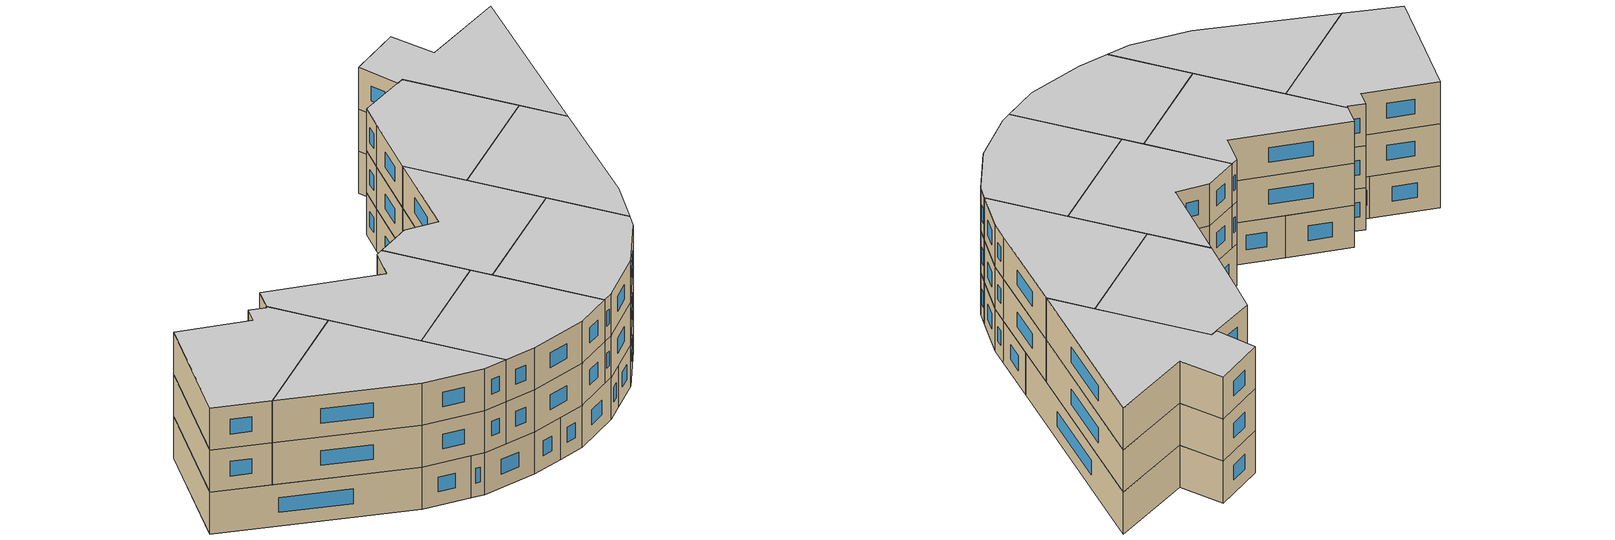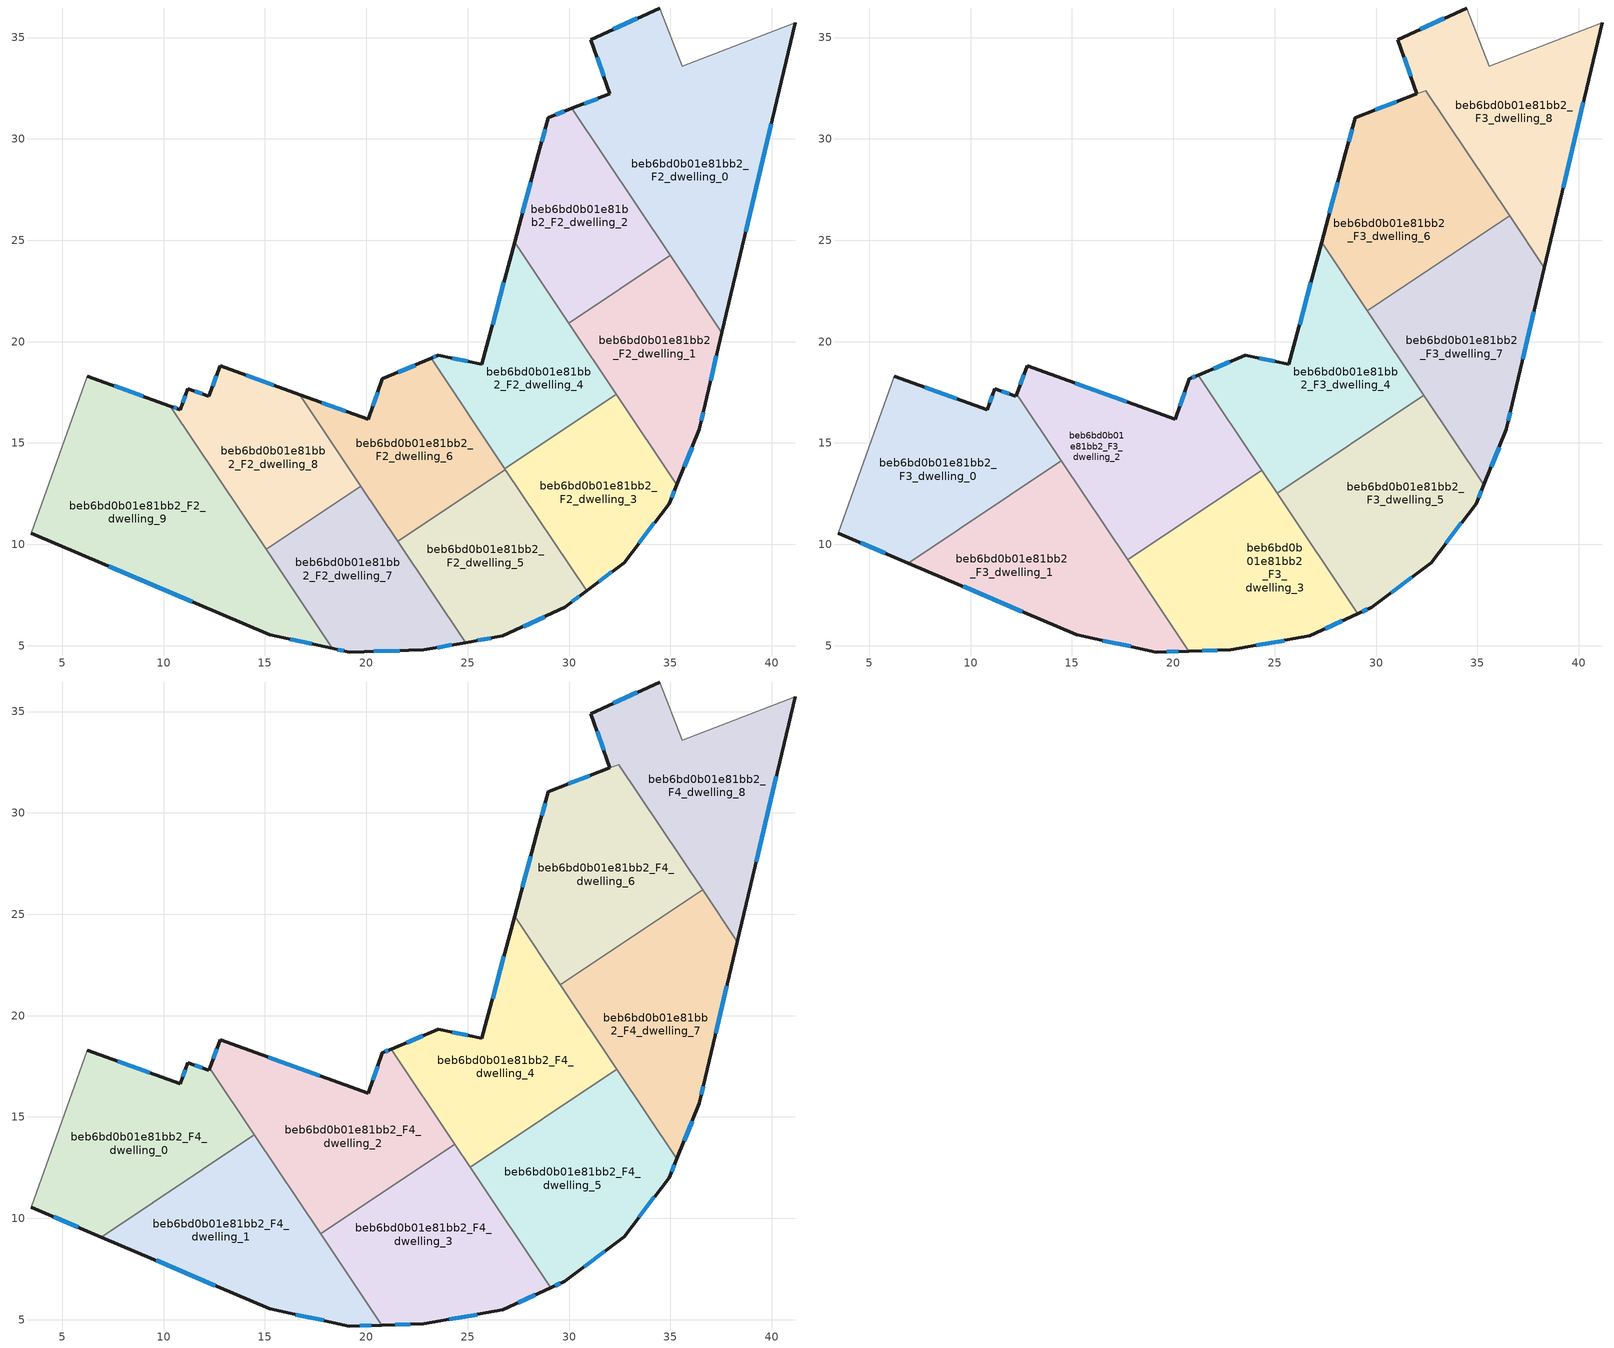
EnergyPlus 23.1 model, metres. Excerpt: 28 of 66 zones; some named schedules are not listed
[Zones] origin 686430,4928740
beb6bd0b01e81bb2_F2_dwelling_0
 floor to beb6bd0b01e81bb2_F1_dwelling_0 (EU_floor_Construction): 41.17,35.74 37.54,20.43 30.14,31.5 32.02,32.22 31.08,34.9 34.48,36.46 35.6,33.6 z6
 wall outside (EU_wall_Construction): 37.54,20.43 41.17,35.74 / 34.48,36.46 31.08,34.9 32.02,32.22 30.14,31.5 z6:9
 wall adiabatic (EU_wall_Construction): 41.17,35.74 35.6,33.6 34.48,36.46 z6:9
 wall to beb6bd0b01e81bb2_F2_dwelling_2 (EU_wall_Construction): 30.14,31.5 34.98,24.26 z6:9
 wall to beb6bd0b01e81bb2_F2_dwelling_1 (EU_wall_Construction): 34.98,24.26 37.54,20.43 z6:9
 window (EU_Window_Construction): 38.72,25.41 39.99,30.76 / 31.41,31.99 30.75,31.74 / 31.39,34.03 31.71,33.09 / 33.37,35.95 32.19,35.41 z6.98:8.02
beb6bd0b01e81bb2_F2_dwelling_1
 floor to beb6bd0b01e81bb2_F1_dwelling_1 (EU_floor_Construction): 34.98,24.26 37.54,20.43 36.71,16.94 36.44,15.68 35.31,12.93 29.98,20.92 z6
 wall outside (EU_wall_Construction): 35.31,12.93 36.44,15.68 36.71,16.94 37.54,20.43 z6:9
 wall to beb6bd0b01e81bb2_F2_dwelling_2 (EU_wall_Construction): 34.98,24.26 29.98,20.92 z6:9
 wall to beb6bd0b01e81bb2_F2_dwelling_3 (EU_wall_Construction): 32.33,17.39 35.31,12.93 z6:9
 wall to beb6bd0b01e81bb2_F2_dwelling_4 (EU_wall_Construction): 29.98,20.92 32.33,17.39 z6:9
 window (EU_Window_Construction): 36.98,18.07 37.27,19.3 / 36.53,16.09 36.62,16.53 / 35.68,13.82 36.07,14.78 z6.98:8.02
beb6bd0b01e81bb2_F2_dwelling_2
 floor to beb6bd0b01e81bb2_F1_dwelling_2 (EU_floor_Construction): 30.14,31.5 34.98,24.26 29.98,20.92 27.31,24.9 28.48,29.28 28.97,31.05 z6
 wall outside (EU_wall_Construction): 30.14,31.5 28.97,31.05 28.48,29.28 27.31,24.9 z6:9
 wall to beb6bd0b01e81bb2_F2_dwelling_4 (EU_wall_Construction): 27.31,24.9 29.98,20.92 z6:9
 window (EU_Window_Construction): 29.76,31.36 29.36,31.2 / 28.1,27.85 27.7,26.32 / 28.82,30.48 28.64,29.85 z6.98:8.02
beb6bd0b01e81bb2_F2_dwelling_3
 floor to beb6bd0b01e81bb2_F1_dwelling_3 (EU_floor_Construction): 32.33,17.39 35.31,12.93 34.94,12.01 32.72,9.1 30.86,7.7 26.84,13.72 z6
 wall outside (EU_wall_Construction): 30.86,7.7 32.72,9.1 34.94,12.01 35.31,12.93 z6:9
 wall to beb6bd0b01e81bb2_F2_dwelling_4 (EU_wall_Construction): 32.33,17.39 26.84,13.72 z6:9
 wall to beb6bd0b01e81bb2_F2_dwelling_5 (EU_wall_Construction): 26.86,13.68 30.86,7.7 z6:9
 wall to beb6bd0b01e81bb2_F2_dwelling_6 (EU_wall_Construction): 26.84,13.72 26.86,13.68 z6:9
 window (EU_Window_Construction): 35.06,12.31 35.19,12.63 / 33.44,10.04 34.22,11.06 / 31.47,8.15 32.12,8.64 z6.98:8.02
beb6bd0b01e81bb2_F2_dwelling_4
 floor to beb6bd0b01e81bb2_F1_dwelling_4 (EU_floor_Construction): 27.31,24.9 32.33,17.39 26.84,13.72 23.2,19.17 23.55,19.32 25.7,18.88 z6
 wall outside (EU_wall_Construction): 27.31,24.9 25.7,18.88 23.55,19.32 23.2,19.17 z6:9
 wall to beb6bd0b01e81bb2_F2_dwelling_6 (EU_wall_Construction): 23.2,19.17 26.84,13.72 z6:9
 window (EU_Window_Construction): 26.79,22.94 26.23,20.83 / 23.43,19.27 23.31,19.22 / 25,19.02 24.25,19.17 z6.98:8.02
beb6bd0b01e81bb2_F2_dwelling_5
 floor to beb6bd0b01e81bb2_F1_dwelling_5 (EU_floor_Construction): 26.86,13.68 30.86,7.7 29.8,6.9 26.73,5.48 24.9,5.15 21.56,10.14 z6
 wall outside (EU_wall_Construction): 24.9,5.15 26.73,5.48 29.8,6.9 30.86,7.7 z6:9
 wall to beb6bd0b01e81bb2_F2_dwelling_6 (EU_wall_Construction): 26.86,13.68 21.56,10.14 z6:9
 wall to beb6bd0b01e81bb2_F2_dwelling_7 (EU_wall_Construction): 21.56,10.14 24.9,5.15 z6:9
 window (EU_Window_Construction): 30.14,7.16 30.52,7.44 / 27.73,5.94 28.8,6.43 / 25.49,5.26 26.14,5.37 z6.98:8.02
beb6bd0b01e81bb2_F2_dwelling_6
 floor to beb6bd0b01e81bb2_F1_dwelling_6 (EU_floor_Construction): 23.2,19.17 26.86,13.68 21.56,10.14 16.72,17.39 20.08,16.17 20.8,18.16 z6
 wall outside (EU_wall_Construction): 23.2,19.17 20.8,18.16 20.08,16.17 16.72,17.39 z6:9
 wall to beb6bd0b01e81bb2_F2_dwelling_8 (EU_wall_Construction): 16.72,17.39 19.74,12.87 z6:9
 wall to beb6bd0b01e81bb2_F2_dwelling_7 (EU_wall_Construction): 19.74,12.87 21.56,10.14 z6:9
 window (EU_Window_Construction): 22.42,18.84 21.58,18.49 / 18.99,16.56 17.81,16.99 / 20.56,17.51 20.32,16.81 z6.98:8.02
beb6bd0b01e81bb2_F2_dwelling_7
 floor to beb6bd0b01e81bb2_F1_dwelling_7 (EU_floor_Construction): 19.74,12.87 24.9,5.15 22.83,4.79 19.17,4.69 18.32,4.87 15.06,9.75 z6
 wall outside (EU_wall_Construction): 18.32,4.87 19.17,4.69 22.83,4.79 24.9,5.15 z6:9
 wall to beb6bd0b01e81bb2_F2_dwelling_8 (EU_wall_Construction): 19.74,12.87 15.06,9.75 z6:9
 wall to beb6bd0b01e81bb2_F2_dwelling_9 (EU_wall_Construction): 15.06,9.75 18.32,4.87 z6:9
 window (EU_Window_Construction): 23.51,4.9 24.23,5.03 / 20.36,4.72 21.64,4.75 / 18.59,4.81 18.89,4.74 z6.98:8.02
beb6bd0b01e81bb2_F2_dwelling_8
 floor to beb6bd0b01e81bb2_F1_dwelling_8 (EU_floor_Construction): 16.72,17.39 19.74,12.87 15.06,9.75 10.33,16.82 10.81,16.65 11.19,17.68 12.23,17.3 12.79,18.82 z6
 wall outside (EU_wall_Construction): 16.72,17.39 12.79,18.82 12.23,17.3 11.19,17.68 10.81,16.65 10.33,16.82 z6:9
 wall to beb6bd0b01e81bb2_F2_dwelling_9 (EU_wall_Construction): 10.33,16.82 15.06,9.75 z6:9
 window (EU_Window_Construction): 11.89,17.42 11.53,17.55 / 12.61,18.32 12.41,17.79 / 15.44,17.85 14.06,18.35 / 10.66,16.7 10.49,16.76 / 11.06,17.34 10.94,16.98 z6.98:8.02
beb6bd0b01e81bb2_F2_dwelling_9
 floor to beb6bd0b01e81bb2_F1_dwelling_9 (EU_floor_Construction): 10.33,16.82 18.32,4.87 15.24,5.53 3.46,10.55 6.23,18.3 z6
 wall outside (EU_wall_Construction): 3.46,10.55 15.24,5.53 18.32,4.87 / 10.33,16.82 6.23,18.3 z6:9
 wall adiabatic (EU_wall_Construction): 6.23,18.3 3.46,10.55 z6:9
 window (EU_Window_Construction): 16.24,5.31 17.32,5.08 / 7.3,8.91 11.41,7.16 / 9,17.3 7.57,17.82 z6.98:8.02
beb6bd0b01e81bb2_F3_dwelling_0
 floor to beb6bd0b01e81bb2_F2_dwelling_9 (EU_floor_Construction): 10.33,16.82 12.86,13.04 6.92,9.07 3.46,10.55 6.23,18.3 z9
 floor to beb6bd0b01e81bb2_F2_dwelling_8 (EU_floor_Construction): 12.28,17.41 14.48,14.12 12.86,13.04 10.33,16.82 10.81,16.65 11.19,17.68 12.23,17.3 z9
 wall outside (EU_wall_Construction): 12.28,17.41 12.23,17.3 11.19,17.68 10.81,16.65 6.23,18.3 / 3.46,10.55 6.92,9.07 z9:12
 wall to beb6bd0b01e81bb2_F3_dwelling_1 (EU_wall_Construction): 6.92,9.07 14.48,14.12 z9:12
 wall adiabatic (EU_wall_Construction): 6.23,18.3 3.46,10.55 z9:12
 wall to beb6bd0b01e81bb2_F3_dwelling_2 (EU_wall_Construction): 14.48,14.12 12.28,17.41 z9:12
 window (EU_Window_Construction): 9.33,17.18 7.72,17.76 / 11.06,17.34 10.94,16.98 / 11.89,17.42 11.53,17.55 / 4.59,10.07 5.8,9.55 z9.98:11.02
beb6bd0b01e81bb2_F3_dwelling_1
 floor to beb6bd0b01e81bb2_F2_dwelling_7 (EU_floor_Construction): 16.68,10.83 20.75,4.73 19.17,4.69 18.32,4.87 15.06,9.75 z9
 floor to beb6bd0b01e81bb2_F2_dwelling_9 (EU_floor_Construction): 12.86,13.04 18.32,4.87 15.24,5.53 6.92,9.07 z9
 floor to beb6bd0b01e81bb2_F2_dwelling_8 (EU_floor_Construction): 14.48,14.12 16.68,10.83 15.06,9.75 12.86,13.04 z9
 wall outside (EU_wall_Construction): 6.92,9.07 15.24,5.53 19.17,4.69 20.76,4.73 z9:12
 wall to beb6bd0b01e81bb2_F3_dwelling_3 (EU_wall_Construction): 20.76,4.73 17.74,9.24 z9:12
 wall to beb6bd0b01e81bb2_F3_dwelling_2 (EU_wall_Construction): 17.74,9.24 14.48,14.12 z9:12
 window (EU_Window_Construction): 19.68,4.7 20.24,4.72 / 16.52,5.25 17.89,4.96 / 9.63,7.92 12.54,6.68 z9.98:11.02
beb6bd0b01e81bb2_F3_dwelling_2
 floor to beb6bd0b01e81bb2_F2_dwelling_8 (EU_floor_Construction): 16.72,17.39 19.74,12.87 16.68,10.83 12.28,17.41 12.79,18.82 z9
 floor to beb6bd0b01e81bb2_F2_dwelling_6 (EU_floor_Construction): 21.24,18.34 24.36,13.66 20.8,11.28 16.72,17.39 20.08,16.17 20.8,18.16 z9
 floor to beb6bd0b01e81bb2_F2_dwelling_7 (EU_floor_Construction): 19.74,12.87 20.8,11.28 17.74,9.24 16.68,10.83 z9
 wall outside (EU_wall_Construction): 21.24,18.34 20.8,18.16 20.08,16.17 12.79,18.82 12.28,17.41 z9:12
 wall to beb6bd0b01e81bb2_F3_dwelling_3 (EU_wall_Construction): 17.74,9.24 24.36,13.66 z9:12
 wall to beb6bd0b01e81bb2_F3_dwelling_4 (EU_wall_Construction): 24.36,13.66 21.24,18.34 z9:12
 window (EU_Window_Construction): 17.71,17.03 15.16,17.95 / 20.56,17.51 20.32,16.81 / 21.09,18.28 20.94,18.22 / 12.62,18.36 12.44,17.87 z9.98:11.02
beb6bd0b01e81bb2_F3_dwelling_3
 floor to beb6bd0b01e81bb2_F2_dwelling_5 (EU_floor_Construction): 25.13,12.52 29.1,6.58 26.73,5.48 24.9,5.15 21.56,10.14 z9
 floor to beb6bd0b01e81bb2_F2_dwelling_7 (EU_floor_Construction): 20.8,11.28 24.9,5.15 22.83,4.79 20.75,4.73 17.74,9.24 z9
 floor to beb6bd0b01e81bb2_F2_dwelling_6 (EU_floor_Construction): 24.36,13.66 25.13,12.52 21.56,10.14 20.8,11.28 z9
 wall outside (EU_wall_Construction): 20.76,4.73 22.83,4.79 26.73,5.48 29.1,6.58 z9:12
 wall to beb6bd0b01e81bb2_F3_dwelling_5 (EU_wall_Construction): 29.1,6.58 25.14,12.51 z9:12
 wall to beb6bd0b01e81bb2_F3_dwelling_4 (EU_wall_Construction): 25.14,12.51 24.37,13.66 z9:12
 window (EU_Window_Construction): 27.51,5.83 28.33,6.22 / 24.1,5.01 25.47,5.25 / 21.43,4.75 22.16,4.77 z9.98:11.02
beb6bd0b01e81bb2_F3_dwelling_4
 floor to beb6bd0b01e81bb2_F2_dwelling_4 (EU_floor_Construction): 27.31,24.9 32.33,17.39 26.84,13.72 23.2,19.17 23.55,19.32 25.7,18.88 z9
 floor to beb6bd0b01e81bb2_F2_dwelling_3 (EU_floor_Construction): 32.33,17.39 32.36,17.34 26.87,13.67 26.84,13.72 z9
 floor to beb6bd0b01e81bb2_F2_dwelling_6 (EU_floor_Construction): 23.2,19.17 26.86,13.68 25.13,12.52 21.24,18.34 z9
 floor to beb6bd0b01e81bb2_F2_dwelling_5 (EU_floor_Construction): 26.86,13.68 26.87,13.67 25.14,12.51 25.13,12.52 z9
 wall outside (EU_wall_Construction): 27.31,24.9 25.7,18.88 23.55,19.32 21.24,18.34 z9:12
 wall to beb6bd0b01e81bb2_F3_dwelling_5 (EU_wall_Construction): 25.14,12.51 32.36,17.34 z9:12
 wall to beb6bd0b01e81bb2_F3_dwelling_7 (EU_wall_Construction): 32.36,17.34 29.57,21.53 z9:12
 wall to beb6bd0b01e81bb2_F3_dwelling_6 (EU_wall_Construction): 29.57,21.53 27.31,24.9 z9:12
 window (EU_Window_Construction): 22.79,19 21.99,18.66 / 25,19.02 24.25,19.17 / 26.79,22.94 26.23,20.83 z9.98:11.02
beb6bd0b01e81bb2_F3_dwelling_5
 floor to beb6bd0b01e81bb2_F2_dwelling_3 (EU_floor_Construction): 32.36,17.34 35.31,12.93 34.94,12.01 32.72,9.1 30.86,7.7 26.87,13.67 z9
 floor to beb6bd0b01e81bb2_F2_dwelling_5 (EU_floor_Construction): 26.87,13.67 30.86,7.7 29.8,6.9 29.1,6.58 25.14,12.51 z9
 wall outside (EU_wall_Construction): 29.1,6.58 29.8,6.9 32.72,9.1 34.94,12.01 35.31,12.93 z9:12
 wall to beb6bd0b01e81bb2_F3_dwelling_7 (EU_wall_Construction): 35.31,12.93 32.37,17.34 z9:12
 window (EU_Window_Construction): 35.06,12.31 35.19,12.63 / 33.44,10.04 34.22,11.06 / 30.75,7.61 31.77,8.38 / 29.33,6.68 29.57,6.79 z9.98:11.02
beb6bd0b01e81bb2_F3_dwelling_6
 floor to beb6bd0b01e81bb2_F2_dwelling_2 (EU_floor_Construction): 30.14,31.5 34.57,24.88 29.57,21.53 27.31,24.9 28.48,29.28 28.97,31.05 z9
 floor to beb6bd0b01e81bb2_F2_dwelling_0 (EU_floor_Construction): 32.46,32.39 36.59,26.22 34.57,24.88 30.14,31.5 32.01,32.22 z9
 wall outside (EU_wall_Construction): 32.01,32.22 28.97,31.05 28.48,29.28 27.31,24.9 z9:12
 wall to beb6bd0b01e81bb2_F3_dwelling_7 (EU_wall_Construction): 29.57,21.53 36.59,26.22 z9:12
 wall to beb6bd0b01e81bb2_F3_dwelling_8 (EU_wall_Construction): 36.59,26.22 32.46,32.39 32.02,32.22 z9:12
 window (EU_Window_Construction): 31.02,31.84 29.96,31.43 / 28.1,27.85 27.7,26.32 / 28.82,30.48 28.64,29.85 z9.98:11.02
beb6bd0b01e81bb2_F3_dwelling_7
 floor to beb6bd0b01e81bb2_F2_dwelling_1 (EU_floor_Construction): 34.98,24.26 37.54,20.43 36.71,16.94 36.44,15.68 35.31,12.93 29.98,20.92 z9
 floor to beb6bd0b01e81bb2_F2_dwelling_2 (EU_floor_Construction): 34.57,24.88 34.98,24.26 29.98,20.92 29.57,21.53 z9
 floor to beb6bd0b01e81bb2_F2_dwelling_0 (EU_floor_Construction): 36.59,26.22 38.3,23.65 37.54,20.43 34.57,24.88 z9
 wall outside (EU_wall_Construction): 35.31,12.93 36.44,15.68 36.71,16.94 38.3,23.65 z9:12
 wall to beb6bd0b01e81bb2_F3_dwelling_8 (EU_wall_Construction): 38.3,23.65 36.59,26.22 z9:12
 window (EU_Window_Construction): 37.23,19.12 37.79,21.47 / 36.53,16.09 36.62,16.53 / 35.68,13.82 36.07,14.78 z9.98:11.02
beb6bd0b01e81bb2_F3_dwelling_8
 floor to beb6bd0b01e81bb2_F2_dwelling_0 (EU_floor_Construction): 41.17,35.74 38.3,23.65 32.46,32.39 32.02,32.22 31.08,34.9 34.48,36.46 35.6,33.6 z9
 wall outside (EU_wall_Construction): 38.3,23.65 41.17,35.74 / 34.48,36.46 31.08,34.9 32.02,32.22 z9:12
 wall adiabatic (EU_wall_Construction): 41.17,35.74 35.6,33.6 34.48,36.46 z9:12
 window (EU_Window_Construction): 39.23,27.58 40.23,31.8 / 31.39,34.03 31.71,33.09 / 33.37,35.95 32.19,35.41 z9.98:11.02
beb6bd0b01e81bb2_F4_dwelling_0
 floor to beb6bd0b01e81bb2_F3_dwelling_0 (EU_floor_Construction): 12.28,17.41 14.48,14.12 6.92,9.07 3.46,10.55 6.23,18.3 10.81,16.65 11.19,17.68 12.23,17.3 z12
 wall outside (EU_wall_Construction): 12.28,17.41 12.23,17.3 11.19,17.68 10.81,16.65 6.23,18.3 / 3.46,10.55 6.92,9.07 z12:15
 wall to beb6bd0b01e81bb2_F4_dwelling_1 (EU_wall_Construction): 6.92,9.07 14.48,14.12 z12:15
 wall adiabatic (EU_wall_Construction): 6.23,18.3 3.46,10.55 z12:15
 wall to beb6bd0b01e81bb2_F4_dwelling_2 (EU_wall_Construction): 14.48,14.12 12.28,17.41 z12:15
 window (EU_Window_Construction): 9.33,17.18 7.72,17.76 / 11.06,17.34 10.94,16.98 / 11.89,17.42 11.53,17.55 / 4.59,10.07 5.8,9.55 z12.98:14.02
 ceiling to beb6bd0b01e81bb2_F5_dwelling_0 (EU_floor_Construction): 14.48,14.12 12.28,17.41 12.23,17.3 11.19,17.68 10.81,16.65 6.23,18.3 3.46,10.55 6.92,9.07 z15
beb6bd0b01e81bb2_F4_dwelling_1
 floor to beb6bd0b01e81bb2_F3_dwelling_1 (EU_floor_Construction): 14.48,14.12 20.76,4.73 19.17,4.69 15.24,5.53 6.92,9.07 z12
 wall outside (EU_wall_Construction): 6.92,9.07 15.24,5.53 19.17,4.69 20.76,4.73 z12:15
 wall to beb6bd0b01e81bb2_F4_dwelling_3 (EU_wall_Construction): 20.76,4.73 17.74,9.24 z12:15
 wall to beb6bd0b01e81bb2_F4_dwelling_2 (EU_wall_Construction): 17.74,9.24 14.48,14.12 z12:15
 window (EU_Window_Construction): 19.68,4.7 20.24,4.72 / 16.52,5.25 17.89,4.96 / 9.63,7.92 12.54,6.68 z12.98:14.02
 ceiling to beb6bd0b01e81bb2_F5_dwelling_1 (EU_floor_Construction): 20.76,4.73 14.48,14.12 6.92,9.07 15.24,5.53 19.17,4.69 z15
beb6bd0b01e81bb2_F4_dwelling_2
 floor to beb6bd0b01e81bb2_F3_dwelling_2 (EU_floor_Construction): 21.24,18.34 24.36,13.66 17.74,9.24 12.28,17.41 12.79,18.82 20.08,16.17 20.8,18.16 z12
 wall outside (EU_wall_Construction): 21.24,18.34 20.8,18.16 20.08,16.17 12.79,18.82 12.28,17.41 z12:15
 wall to beb6bd0b01e81bb2_F4_dwelling_3 (EU_wall_Construction): 17.74,9.24 24.36,13.66 z12:15
 wall to beb6bd0b01e81bb2_F4_dwelling_4 (EU_wall_Construction): 24.36,13.66 21.24,18.34 z12:15
 window (EU_Window_Construction): 17.71,17.03 15.16,17.95 / 20.56,17.51 20.32,16.81 / 21.09,18.28 20.94,18.22 / 12.62,18.36 12.44,17.87 z12.98:14.02
 ceiling to beb6bd0b01e81bb2_F5_dwelling_2 (EU_floor_Construction): 24.36,13.66 21.24,18.34 20.8,18.16 20.08,16.17 12.79,18.82 12.28,17.41 17.74,9.24 z15
beb6bd0b01e81bb2_F4_dwelling_3
 floor to beb6bd0b01e81bb2_F3_dwelling_3 (EU_floor_Construction): 24.36,13.66 29.1,6.58 26.73,5.48 22.83,4.79 20.76,4.73 17.74,9.24 z12
 wall outside (EU_wall_Construction): 20.76,4.73 22.83,4.79 26.73,5.48 29.1,6.58 z12:15
 wall to beb6bd0b01e81bb2_F4_dwelling_5 (EU_wall_Construction): 29.1,6.58 25.14,12.51 z12:15
 wall to beb6bd0b01e81bb2_F4_dwelling_4 (EU_wall_Construction): 25.14,12.51 24.37,13.66 z12:15
 window (EU_Window_Construction): 27.51,5.83 28.33,6.22 / 24.1,5.01 25.47,5.25 / 21.43,4.75 22.16,4.77 z12.98:14.02
 ceiling to beb6bd0b01e81bb2_F5_dwelling_3 (EU_floor_Construction): 29.1,6.58 24.36,13.66 17.74,9.24 20.76,4.73 22.83,4.79 26.73,5.48 z15
beb6bd0b01e81bb2_F4_dwelling_4
 floor to beb6bd0b01e81bb2_F3_dwelling_4 (EU_floor_Construction): 27.31,24.9 32.36,17.34 25.14,12.51 21.24,18.34 23.55,19.32 25.7,18.88 z12
 wall outside (EU_wall_Construction): 27.31,24.9 25.7,18.88 23.55,19.32 21.24,18.34 z12:15
 wall to beb6bd0b01e81bb2_F4_dwelling_5 (EU_wall_Construction): 25.14,12.51 32.36,17.34 z12:15
 wall to beb6bd0b01e81bb2_F4_dwelling_7 (EU_wall_Construction): 32.36,17.34 29.57,21.53 z12:15
 wall to beb6bd0b01e81bb2_F4_dwelling_6 (EU_wall_Construction): 29.57,21.53 27.31,24.9 z12:15
 window (EU_Window_Construction): 22.79,19 21.99,18.66 / 25,19.02 24.25,19.17 / 26.79,22.94 26.23,20.83 z12.98:14.02
 ceiling to beb6bd0b01e81bb2_F5_dwelling_4 (EU_floor_Construction): 32.36,17.34 27.31,24.9 25.7,18.88 23.55,19.32 21.24,18.34 25.14,12.51 z15
beb6bd0b01e81bb2_F4_dwelling_5
 floor to beb6bd0b01e81bb2_F3_dwelling_5 (EU_floor_Construction): 32.36,17.34 35.31,12.93 34.94,12.01 32.72,9.1 29.8,6.9 29.1,6.58 25.14,12.51 z12
 wall outside (EU_wall_Construction): 29.1,6.58 29.8,6.9 32.72,9.1 34.94,12.01 35.31,12.93 z12:15
 wall to beb6bd0b01e81bb2_F4_dwelling_7 (EU_wall_Construction): 35.31,12.93 32.37,17.34 z12:15
 window (EU_Window_Construction): 35.06,12.31 35.19,12.63 / 33.44,10.04 34.22,11.06 / 30.75,7.61 31.77,8.38 / 29.33,6.68 29.57,6.79 z12.98:14.02
 ceiling to beb6bd0b01e81bb2_F5_dwelling_5 (EU_floor_Construction): 32.72,9.1 34.94,12.01 35.31,12.93 32.36,17.34 25.14,12.51 29.1,6.58 29.8,6.9 z15
beb6bd0b01e81bb2_F4_dwelling_6
 floor to beb6bd0b01e81bb2_F3_dwelling_6 (EU_floor_Construction): 32.46,32.39 36.59,26.22 29.57,21.53 27.31,24.9 28.48,29.28 28.97,31.05 32.02,32.22 z12
 wall outside (EU_wall_Construction): 32.01,32.22 28.97,31.05 28.48,29.28 27.31,24.9 z12:15
 wall to beb6bd0b01e81bb2_F4_dwelling_7 (EU_wall_Construction): 29.57,21.53 36.59,26.22 z12:15
 wall to beb6bd0b01e81bb2_F4_dwelling_8 (EU_wall_Construction): 36.59,26.22 32.46,32.39 32.02,32.22 z12:15
 window (EU_Window_Construction): 31.02,31.84 29.96,31.43 / 28.1,27.85 27.7,26.32 / 28.82,30.48 28.64,29.85 z12.98:14.02
 ceiling to beb6bd0b01e81bb2_F5_dwelling_6 (EU_floor_Construction): 36.59,26.22 32.46,32.39 32.02,32.22 28.97,31.05 28.48,29.28 27.31,24.9 29.57,21.53 z15
beb6bd0b01e81bb2_F4_dwelling_7
 floor to beb6bd0b01e81bb2_F3_dwelling_7 (EU_floor_Construction): 36.59,26.22 38.3,23.65 36.71,16.94 36.44,15.68 35.31,12.93 29.57,21.53 z12
 wall outside (EU_wall_Construction): 35.31,12.93 36.44,15.68 36.71,16.94 38.3,23.65 z12:15
 wall to beb6bd0b01e81bb2_F4_dwelling_8 (EU_wall_Construction): 38.3,23.65 36.59,26.22 z12:15
 window (EU_Window_Construction): 37.23,19.12 37.79,21.47 / 36.53,16.09 36.62,16.53 / 35.68,13.82 36.07,14.78 z12.98:14.02
 ceiling to beb6bd0b01e81bb2_F5_dwelling_7 (EU_floor_Construction): 35.31,12.93 36.44,15.68 36.71,16.94 38.3,23.65 36.59,26.22 29.57,21.53 z15
beb6bd0b01e81bb2_F4_dwelling_8
 floor to beb6bd0b01e81bb2_F3_dwelling_8 (EU_floor_Construction): 41.17,35.74 38.3,23.65 32.46,32.39 32.02,32.22 31.08,34.9 34.48,36.46 35.6,33.6 z12
 wall outside (EU_wall_Construction): 38.3,23.65 41.17,35.74 / 34.48,36.46 31.08,34.9 32.02,32.22 z12:15
 wall adiabatic (EU_wall_Construction): 41.17,35.74 35.6,33.6 34.48,36.46 z12:15
 window (EU_Window_Construction): 39.23,27.58 40.23,31.8 / 31.39,34.03 31.71,33.09 / 33.37,35.95 32.19,35.41 z12.98:14.02
 ceiling to beb6bd0b01e81bb2_F5_dwelling_8 (EU_floor_Construction): 38.3,23.65 41.17,35.74 35.6,33.6 34.48,36.46 31.08,34.9 32.02,32.22 32.46,32.39 z15
[Building]
EU S2 Campaign: North Axis=0; Terrain=City; Solar Distribution=FullExterior
[Site:Location]
Bologna: Latitude=44.5; Longitude=11.25; Time Zone=1; Elevation=37
[SizingPeriod:WeatherFileDays]
AnnualSizingPeriod: Begin Month=1; Begin Day of Month=1; End Month=12; End Day of Month=31; Day of Week for Start Day=Monday; Use Weather File Daylight Saving Period=No; Use Weather File Rain and Snow Indicators=No
[MATERIAL]
EU_InternalMass_Material: Roughness=MediumRough; Thickness=0.1; Conductivity=1; Density=1800; Specific Heat=900; Thermal Absorptance=0.9; Solar Absorptance=0.7; Visible Absorptance=0.7
[MATERIAL:NOMASS] Roughness=MediumRough; Thermal Absorptance=0.9; Solar Absorptance=0.7; Visible Absorptance=0.7
Name | Thermal Resistance
EU_wall_NoMass | 0.905828
EU_floor_NoMass | 0.67114
[WINDOWMATERIAL:SIMPLEGLAZINGSYSTEM]
EU_Window_SimpleGlazing: UFactor=4.52486; Solar Heat Gain Coefficient=0.85; Visible Transmittance=0.85
[CONSTRUCTION]
EU_wall_Construction: EU_wall_NoMass
EU_floor_Construction: EU_floor_NoMass
EU_Window_Construction: EU_Window_SimpleGlazing
EU_InternalMass_Construction: EU_InternalMass_Material
[ZONE] Type=1; Multiplier=1; Ceiling Height=autocalculate; Floor Area=autocalculate; Part of Total Floor Area=Yes
Name | Volume
beb6bd0b01e81bb2_F2_dwelling_0 | 263.488
beb6bd0b01e81bb2_F3_dwelling_0; beb6bd0b01e81bb2_F4_dwelling_0 | 175.641
beb6bd0b01e81bb2_F2_dwelling_1 | 131.726
beb6bd0b01e81bb2_F3_dwelling_1; beb6bd0b01e81bb2_F4_dwelling_1 | 175.628
beb6bd0b01e81bb2_F2_dwelling_2; beb6bd0b01e81bb2_F2_dwelling_4 | 131.733
beb6bd0b01e81bb2_F3_dwelling_2; beb6bd0b01e81bb2_F4_dwelling_2 | 175.639
beb6bd0b01e81bb2_F2_dwelling_3; beb6bd0b01e81bb2_F2_dwelling_8 | 131.748
beb6bd0b01e81bb2_F3_dwelling_3; beb6bd0b01e81bb2_F4_dwelling_3 | 175.65
beb6bd0b01e81bb2_F3_dwelling_4; beb6bd0b01e81bb2_F4_dwelling_4 | 175.656
beb6bd0b01e81bb2_F2_dwelling_5 | 131.747
beb6bd0b01e81bb2_F3_dwelling_5; beb6bd0b01e81bb2_F4_dwelling_5 | 175.646
beb6bd0b01e81bb2_F2_dwelling_6 | 131.732
beb6bd0b01e81bb2_F3_dwelling_6 | 174.328
beb6bd0b01e81bb2_F4_dwelling_6 | 174.329
beb6bd0b01e81bb2_F2_dwelling_7 | 131.725
beb6bd0b01e81bb2_F3_dwelling_7; beb6bd0b01e81bb2_F4_dwelling_7 | 175.634
beb6bd0b01e81bb2_F3_dwelling_8; beb6bd0b01e81bb2_F4_dwelling_8 | 176.976
beb6bd0b01e81bb2_F2_dwelling_9 | 263.475
[INTERNALMASS] Construction=EU_InternalMass_Construction
Name | Zone or ZoneList | Surface Area
beb6bd0b01e81bb2_F2_dwelling_0_EU_InternalMass | beb6bd0b01e81bb2_F2_dwelling_0 | 87.8293
beb6bd0b01e81bb2_F2_dwelling_1_EU_InternalMass | beb6bd0b01e81bb2_F2_dwelling_1 | 43.9087
beb6bd0b01e81bb2_F2_dwelling_2_EU_InternalMass | beb6bd0b01e81bb2_F2_dwelling_2 | 43.911
beb6bd0b01e81bb2_F2_dwelling_3_EU_InternalMass | beb6bd0b01e81bb2_F2_dwelling_3 | 43.9157
beb6bd0b01e81bb2_F2_dwelling_4_EU_InternalMass | beb6bd0b01e81bb2_F2_dwelling_4 | 43.9107
beb6bd0b01e81bb2_F2_dwelling_5_EU_InternalMass | beb6bd0b01e81bb2_F2_dwelling_5 | 43.9152
beb6bd0b01e81bb2_F2_dwelling_6_EU_InternalMass | beb6bd0b01e81bb2_F2_dwelling_6 | 43.9108
beb6bd0b01e81bb2_F2_dwelling_7_EU_InternalMass | beb6bd0b01e81bb2_F2_dwelling_7 | 43.9086
beb6bd0b01e81bb2_F2_dwelling_8_EU_InternalMass | beb6bd0b01e81bb2_F2_dwelling_8 | 43.916
beb6bd0b01e81bb2_F2_dwelling_9_EU_InternalMass | beb6bd0b01e81bb2_F2_dwelling_9 | 87.8249
beb6bd0b01e81bb2_F3_dwelling_0_EU_InternalMass | beb6bd0b01e81bb2_F3_dwelling_0 | 58.5472
beb6bd0b01e81bb2_F3_dwelling_1_EU_InternalMass | beb6bd0b01e81bb2_F3_dwelling_1 | 58.5419
beb6bd0b01e81bb2_F3_dwelling_2_EU_InternalMass | beb6bd0b01e81bb2_F3_dwelling_2 | 58.5459
beb6bd0b01e81bb2_F3_dwelling_3_EU_InternalMass | beb6bd0b01e81bb2_F3_dwelling_3 | 58.5499
beb6bd0b01e81bb2_F3_dwelling_4_EU_InternalMass | beb6bd0b01e81bb2_F3_dwelling_4 | 58.5536
beb6bd0b01e81bb2_F3_dwelling_5_EU_InternalMass | beb6bd0b01e81bb2_F3_dwelling_5 | 58.5485
beb6bd0b01e81bb2_F3_dwelling_6_EU_InternalMass | beb6bd0b01e81bb2_F3_dwelling_6 | 58.1108
beb6bd0b01e81bb2_F3_dwelling_7_EU_InternalMass | beb6bd0b01e81bb2_F3_dwelling_7 | 58.5455
beb6bd0b01e81bb2_F3_dwelling_8_EU_InternalMass | beb6bd0b01e81bb2_F3_dwelling_8 | 58.9914
beb6bd0b01e81bb2_F4_dwelling_0_EU_InternalMass | beb6bd0b01e81bb2_F4_dwelling_0 | 58.5472
beb6bd0b01e81bb2_F4_dwelling_1_EU_InternalMass | beb6bd0b01e81bb2_F4_dwelling_1 | 58.5419
beb6bd0b01e81bb2_F4_dwelling_2_EU_InternalMass | beb6bd0b01e81bb2_F4_dwelling_2 | 58.5459
beb6bd0b01e81bb2_F4_dwelling_3_EU_InternalMass | beb6bd0b01e81bb2_F4_dwelling_3 | 58.5499
beb6bd0b01e81bb2_F4_dwelling_4_EU_InternalMass | beb6bd0b01e81bb2_F4_dwelling_4 | 58.5536
beb6bd0b01e81bb2_F4_dwelling_5_EU_InternalMass | beb6bd0b01e81bb2_F4_dwelling_5 | 58.5485
beb6bd0b01e81bb2_F4_dwelling_6_EU_InternalMass | beb6bd0b01e81bb2_F4_dwelling_6 | 58.1108
beb6bd0b01e81bb2_F4_dwelling_7_EU_InternalMass | beb6bd0b01e81bb2_F4_dwelling_7 | 58.5455
beb6bd0b01e81bb2_F4_dwelling_8_EU_InternalMass | beb6bd0b01e81bb2_F4_dwelling_8 | 58.9914
[OTHEREQUIPMENT] Fuel Type=Electricity; Design Level Calculation Method=Watts/Area; Power per Zone Floor Area=1; Fraction Latent=0; Fraction Radiant=0; Fraction Lost=0; Carbon Dioxide Generation Rate=0; EndUse Subcategory=EU_Step8_InternalGains
Name | Zone or ZoneList or Space or SpaceList | Schedule
EU_Step8_InternalGain_beb6bd0b01e81bb2_F2_dwelling_0_f000 | beb6bd0b01e81bb2_F2_dwelling_0 | EU_Step8_GainSchedule_beb6bd0b01e81bb2_F2_dwelling_0_f000
EU_Step8_InternalGain_beb6bd0b01e81bb2_F2_dwelling_1_f000 | beb6bd0b01e81bb2_F2_dwelling_1 | EU_Step8_GainSchedule_beb6bd0b01e81bb2_F2_dwelling_1_f000
EU_Step8_InternalGain_beb6bd0b01e81bb2_F2_dwelling_2_f000 | beb6bd0b01e81bb2_F2_dwelling_2 | EU_Step8_GainSchedule_beb6bd0b01e81bb2_F2_dwelling_2_f000
EU_Step8_InternalGain_beb6bd0b01e81bb2_F2_dwelling_3_f000 | beb6bd0b01e81bb2_F2_dwelling_3 | EU_Step8_GainSchedule_beb6bd0b01e81bb2_F2_dwelling_3_f000
EU_Step8_InternalGain_beb6bd0b01e81bb2_F2_dwelling_4_f000 | beb6bd0b01e81bb2_F2_dwelling_4 | EU_Step8_GainSchedule_beb6bd0b01e81bb2_F2_dwelling_4_f000
EU_Step8_InternalGain_beb6bd0b01e81bb2_F2_dwelling_5_f000 | beb6bd0b01e81bb2_F2_dwelling_5 | EU_Step8_GainSchedule_beb6bd0b01e81bb2_F2_dwelling_5_f000
EU_Step8_InternalGain_beb6bd0b01e81bb2_F2_dwelling_6_f000 | beb6bd0b01e81bb2_F2_dwelling_6 | EU_Step8_GainSchedule_beb6bd0b01e81bb2_F2_dwelling_6_f000
EU_Step8_InternalGain_beb6bd0b01e81bb2_F2_dwelling_7_f000 | beb6bd0b01e81bb2_F2_dwelling_7 | EU_Step8_GainSchedule_beb6bd0b01e81bb2_F2_dwelling_7_f000
EU_Step8_InternalGain_beb6bd0b01e81bb2_F2_dwelling_8_f000 | beb6bd0b01e81bb2_F2_dwelling_8 | EU_Step8_GainSchedule_beb6bd0b01e81bb2_F2_dwelling_8_f000
EU_Step8_InternalGain_beb6bd0b01e81bb2_F2_dwelling_9_f000 | beb6bd0b01e81bb2_F2_dwelling_9 | EU_Step8_GainSchedule_beb6bd0b01e81bb2_F2_dwelling_9_f000
EU_Step8_InternalGain_beb6bd0b01e81bb2_F3_dwelling_0_f000 | beb6bd0b01e81bb2_F3_dwelling_0 | EU_Step8_GainSchedule_beb6bd0b01e81bb2_F3_dwelling_0_f000
EU_Step8_InternalGain_beb6bd0b01e81bb2_F3_dwelling_1_f000 | beb6bd0b01e81bb2_F3_dwelling_1 | EU_Step8_GainSchedule_beb6bd0b01e81bb2_F3_dwelling_1_f000
EU_Step8_InternalGain_beb6bd0b01e81bb2_F3_dwelling_2_f000 | beb6bd0b01e81bb2_F3_dwelling_2 | EU_Step8_GainSchedule_beb6bd0b01e81bb2_F3_dwelling_2_f000
EU_Step8_InternalGain_beb6bd0b01e81bb2_F3_dwelling_3_f000 | beb6bd0b01e81bb2_F3_dwelling_3 | EU_Step8_GainSchedule_beb6bd0b01e81bb2_F3_dwelling_3_f000
EU_Step8_InternalGain_beb6bd0b01e81bb2_F3_dwelling_4_f000 | beb6bd0b01e81bb2_F3_dwelling_4 | EU_Step8_GainSchedule_beb6bd0b01e81bb2_F3_dwelling_4_f000
EU_Step8_InternalGain_beb6bd0b01e81bb2_F3_dwelling_5_f000 | beb6bd0b01e81bb2_F3_dwelling_5 | EU_Step8_GainSchedule_beb6bd0b01e81bb2_F3_dwelling_5_f000
EU_Step8_InternalGain_beb6bd0b01e81bb2_F3_dwelling_6_f000 | beb6bd0b01e81bb2_F3_dwelling_6 | EU_Step8_GainSchedule_beb6bd0b01e81bb2_F3_dwelling_6_f000
EU_Step8_InternalGain_beb6bd0b01e81bb2_F3_dwelling_7_f000 | beb6bd0b01e81bb2_F3_dwelling_7 | EU_Step8_GainSchedule_beb6bd0b01e81bb2_F3_dwelling_7_f000
EU_Step8_InternalGain_beb6bd0b01e81bb2_F3_dwelling_8_f000 | beb6bd0b01e81bb2_F3_dwelling_8 | EU_Step8_GainSchedule_beb6bd0b01e81bb2_F3_dwelling_8_f000
EU_Step8_InternalGain_beb6bd0b01e81bb2_F4_dwelling_0_f000 | beb6bd0b01e81bb2_F4_dwelling_0 | EU_Step8_GainSchedule_beb6bd0b01e81bb2_F4_dwelling_0_f000
EU_Step8_InternalGain_beb6bd0b01e81bb2_F4_dwelling_1_f000 | beb6bd0b01e81bb2_F4_dwelling_1 | EU_Step8_GainSchedule_beb6bd0b01e81bb2_F4_dwelling_1_f000
EU_Step8_InternalGain_beb6bd0b01e81bb2_F4_dwelling_2_f000 | beb6bd0b01e81bb2_F4_dwelling_2 | EU_Step8_GainSchedule_beb6bd0b01e81bb2_F4_dwelling_2_f000
EU_Step8_InternalGain_beb6bd0b01e81bb2_F4_dwelling_3_f000 | beb6bd0b01e81bb2_F4_dwelling_3 | EU_Step8_GainSchedule_beb6bd0b01e81bb2_F4_dwelling_3_f000
EU_Step8_InternalGain_beb6bd0b01e81bb2_F4_dwelling_4_f000 | beb6bd0b01e81bb2_F4_dwelling_4 | EU_Step8_GainSchedule_beb6bd0b01e81bb2_F4_dwelling_4_f000
EU_Step8_InternalGain_beb6bd0b01e81bb2_F4_dwelling_5_f000 | beb6bd0b01e81bb2_F4_dwelling_5 | EU_Step8_GainSchedule_beb6bd0b01e81bb2_F4_dwelling_5_f000
EU_Step8_InternalGain_beb6bd0b01e81bb2_F4_dwelling_6_f000 | beb6bd0b01e81bb2_F4_dwelling_6 | EU_Step8_GainSchedule_beb6bd0b01e81bb2_F4_dwelling_6_f000
EU_Step8_InternalGain_beb6bd0b01e81bb2_F4_dwelling_7_f000 | beb6bd0b01e81bb2_F4_dwelling_7 | EU_Step8_GainSchedule_beb6bd0b01e81bb2_F4_dwelling_7_f000
EU_Step8_InternalGain_beb6bd0b01e81bb2_F4_dwelling_8_f000 | beb6bd0b01e81bb2_F4_dwelling_8 | EU_Step8_GainSchedule_beb6bd0b01e81bb2_F4_dwelling_8_f000
[ZONEVENTILATION:DESIGNFLOWRATE] Schedule=EU_AlwaysOn; Design Flow Rate Calculation Method=AirChanges/Hour; Air Changes per Hour=0.73129; Ventilation Type=Natural; Fan Pressure Rise=0; Fan Total Efficiency=1; Constant Term Coefficient=1; Temperature Term Coefficient=0; Velocity Term Coefficient=0; Velocity Squared Term Coefficient=0; Minimum Indoor Temperature=-100; Maximum Indoor Temperature=100; Delta Temperature=-100; Minimum Outdoor Temperature=-100; Maximum Outdoor Temperature=100; Maximum Wind Speed=40
Name | Zone or ZoneList or Space or SpaceList
EU_ConstantAir_beb6bd0b01e81bb2_F2_dwelling_0 | beb6bd0b01e81bb2_F2_dwelling_0
EU_ConstantAir_beb6bd0b01e81bb2_F2_dwelling_1 | beb6bd0b01e81bb2_F2_dwelling_1
EU_ConstantAir_beb6bd0b01e81bb2_F2_dwelling_2 | beb6bd0b01e81bb2_F2_dwelling_2
EU_ConstantAir_beb6bd0b01e81bb2_F2_dwelling_3 | beb6bd0b01e81bb2_F2_dwelling_3
EU_ConstantAir_beb6bd0b01e81bb2_F2_dwelling_4 | beb6bd0b01e81bb2_F2_dwelling_4
EU_ConstantAir_beb6bd0b01e81bb2_F2_dwelling_5 | beb6bd0b01e81bb2_F2_dwelling_5
EU_ConstantAir_beb6bd0b01e81bb2_F2_dwelling_6 | beb6bd0b01e81bb2_F2_dwelling_6
EU_ConstantAir_beb6bd0b01e81bb2_F2_dwelling_7 | beb6bd0b01e81bb2_F2_dwelling_7
EU_ConstantAir_beb6bd0b01e81bb2_F2_dwelling_8 | beb6bd0b01e81bb2_F2_dwelling_8
EU_ConstantAir_beb6bd0b01e81bb2_F2_dwelling_9 | beb6bd0b01e81bb2_F2_dwelling_9
EU_ConstantAir_beb6bd0b01e81bb2_F3_dwelling_0 | beb6bd0b01e81bb2_F3_dwelling_0
EU_ConstantAir_beb6bd0b01e81bb2_F3_dwelling_1 | beb6bd0b01e81bb2_F3_dwelling_1
EU_ConstantAir_beb6bd0b01e81bb2_F3_dwelling_2 | beb6bd0b01e81bb2_F3_dwelling_2
EU_ConstantAir_beb6bd0b01e81bb2_F3_dwelling_3 | beb6bd0b01e81bb2_F3_dwelling_3
EU_ConstantAir_beb6bd0b01e81bb2_F3_dwelling_4 | beb6bd0b01e81bb2_F3_dwelling_4
EU_ConstantAir_beb6bd0b01e81bb2_F3_dwelling_5 | beb6bd0b01e81bb2_F3_dwelling_5
EU_ConstantAir_beb6bd0b01e81bb2_F3_dwelling_6 | beb6bd0b01e81bb2_F3_dwelling_6
EU_ConstantAir_beb6bd0b01e81bb2_F3_dwelling_7 | beb6bd0b01e81bb2_F3_dwelling_7
EU_ConstantAir_beb6bd0b01e81bb2_F3_dwelling_8 | beb6bd0b01e81bb2_F3_dwelling_8
EU_ConstantAir_beb6bd0b01e81bb2_F4_dwelling_0 | beb6bd0b01e81bb2_F4_dwelling_0
EU_ConstantAir_beb6bd0b01e81bb2_F4_dwelling_1 | beb6bd0b01e81bb2_F4_dwelling_1
EU_ConstantAir_beb6bd0b01e81bb2_F4_dwelling_2 | beb6bd0b01e81bb2_F4_dwelling_2
EU_ConstantAir_beb6bd0b01e81bb2_F4_dwelling_3 | beb6bd0b01e81bb2_F4_dwelling_3
EU_ConstantAir_beb6bd0b01e81bb2_F4_dwelling_4 | beb6bd0b01e81bb2_F4_dwelling_4
EU_ConstantAir_beb6bd0b01e81bb2_F4_dwelling_5 | beb6bd0b01e81bb2_F4_dwelling_5
EU_ConstantAir_beb6bd0b01e81bb2_F4_dwelling_6 | beb6bd0b01e81bb2_F4_dwelling_6
EU_ConstantAir_beb6bd0b01e81bb2_F4_dwelling_7 | beb6bd0b01e81bb2_F4_dwelling_7
EU_ConstantAir_beb6bd0b01e81bb2_F4_dwelling_8 | beb6bd0b01e81bb2_F4_dwelling_8
[HVACTEMPLATE:ZONE:IDEALLOADSAIRSYSTEM] System Availability Schedule=EU_AlwaysOn; Maximum Heating Supply Air Temperature=50; Minimum Cooling Supply Air Temperature=13; Maximum Heating Supply Air Humidity Ratio=0.0156; Minimum Cooling Supply Air Humidity Ratio=0.0077; Heating Limit=NoLimit; Cooling Limit=NoLimit; Heating Availability Schedule=EU_AlwaysOn; Cooling Availability Schedule=EU_CoolingOff; Dehumidification Control Type=ConstantSensibleHeatRatio; Cooling Sensible Heat Ratio=0.7; Dehumidification Setpoint=60; Humidification Control Type=None; Humidification Setpoint=30; Outdoor Air Method=None; Outdoor Air Flow Rate per Person=0.00944; Outdoor Air Flow Rate per Zone Floor Area=0; Outdoor Air Flow Rate per Zone=0; Demand Controlled Ventilation Type=None; Outdoor Air Economizer Type=NoEconomizer; Heat Recovery Type=None; Sensible Heat Recovery Effectiveness=0.7; Latent Heat Recovery Effectiveness=0.65
Name | Template Thermostat
beb6bd0b01e81bb2_F2_dwelling_0 | EU_HeatOnly_beb6bd0b01e81bb2_F2_dwelling_0
beb6bd0b01e81bb2_F2_dwelling_1 | EU_HeatOnly_beb6bd0b01e81bb2_F2_dwelling_1
beb6bd0b01e81bb2_F2_dwelling_2 | EU_HeatOnly_beb6bd0b01e81bb2_F2_dwelling_2
beb6bd0b01e81bb2_F2_dwelling_3 | EU_HeatOnly_beb6bd0b01e81bb2_F2_dwelling_3
beb6bd0b01e81bb2_F2_dwelling_4 | EU_HeatOnly_beb6bd0b01e81bb2_F2_dwelling_4
beb6bd0b01e81bb2_F2_dwelling_5 | EU_HeatOnly_beb6bd0b01e81bb2_F2_dwelling_5
beb6bd0b01e81bb2_F2_dwelling_6 | EU_HeatOnly_beb6bd0b01e81bb2_F2_dwelling_6
beb6bd0b01e81bb2_F2_dwelling_7 | EU_HeatOnly_beb6bd0b01e81bb2_F2_dwelling_7
beb6bd0b01e81bb2_F2_dwelling_8 | EU_HeatOnly_beb6bd0b01e81bb2_F2_dwelling_8
beb6bd0b01e81bb2_F2_dwelling_9 | EU_HeatOnly_beb6bd0b01e81bb2_F2_dwelling_9
beb6bd0b01e81bb2_F3_dwelling_0 | EU_HeatOnly_beb6bd0b01e81bb2_F3_dwelling_0
beb6bd0b01e81bb2_F3_dwelling_1 | EU_HeatOnly_beb6bd0b01e81bb2_F3_dwelling_1
beb6bd0b01e81bb2_F3_dwelling_2 | EU_HeatOnly_beb6bd0b01e81bb2_F3_dwelling_2
beb6bd0b01e81bb2_F3_dwelling_3 | EU_HeatOnly_beb6bd0b01e81bb2_F3_dwelling_3
beb6bd0b01e81bb2_F3_dwelling_4 | EU_HeatOnly_beb6bd0b01e81bb2_F3_dwelling_4
beb6bd0b01e81bb2_F3_dwelling_5 | EU_HeatOnly_beb6bd0b01e81bb2_F3_dwelling_5
beb6bd0b01e81bb2_F3_dwelling_6 | EU_HeatOnly_beb6bd0b01e81bb2_F3_dwelling_6
beb6bd0b01e81bb2_F3_dwelling_7 | EU_HeatOnly_beb6bd0b01e81bb2_F3_dwelling_7
beb6bd0b01e81bb2_F3_dwelling_8 | EU_HeatOnly_beb6bd0b01e81bb2_F3_dwelling_8
beb6bd0b01e81bb2_F4_dwelling_0 | EU_HeatOnly_beb6bd0b01e81bb2_F4_dwelling_0
beb6bd0b01e81bb2_F4_dwelling_1 | EU_HeatOnly_beb6bd0b01e81bb2_F4_dwelling_1
beb6bd0b01e81bb2_F4_dwelling_2 | EU_HeatOnly_beb6bd0b01e81bb2_F4_dwelling_2
beb6bd0b01e81bb2_F4_dwelling_3 | EU_HeatOnly_beb6bd0b01e81bb2_F4_dwelling_3
beb6bd0b01e81bb2_F4_dwelling_4 | EU_HeatOnly_beb6bd0b01e81bb2_F4_dwelling_4
beb6bd0b01e81bb2_F4_dwelling_5 | EU_HeatOnly_beb6bd0b01e81bb2_F4_dwelling_5
beb6bd0b01e81bb2_F4_dwelling_6 | EU_HeatOnly_beb6bd0b01e81bb2_F4_dwelling_6
beb6bd0b01e81bb2_F4_dwelling_7 | EU_HeatOnly_beb6bd0b01e81bb2_F4_dwelling_7
beb6bd0b01e81bb2_F4_dwelling_8 | EU_HeatOnly_beb6bd0b01e81bb2_F4_dwelling_8
[SIZING:ZONE] Zone Cooling Design Supply Air Temperature Input Method=SupplyAirTemperature; Zone Cooling Design Supply Air Temperature=13; Zone Heating Design Supply Air Temperature Input Method=SupplyAirTemperature; Zone Heating Design Supply Air Temperature=50; Zone Cooling Design Supply Air Humidity Ratio=0.008; Zone Heating Design Supply Air Humidity Ratio=0.008; Cooling Design Air Flow Method=DesignDay; Cooling Design Air Flow Rate=0; Cooling Minimum Air Flow per Zone Floor Area=0.000762; Cooling Minimum Air Flow=0; Cooling Minimum Air Flow Fraction=0.2; Heating Design Air Flow Method=DesignDay; Heating Design Air Flow Rate=0; Heating Maximum Air Flow per Zone Floor Area=0.002032; Heating Maximum Air Flow=0.141576; Heating Maximum Air Flow Fraction=0.3; Account for Dedicated Outdoor Air System=No; Dedicated Outdoor Air System Control Strategy=NeutralSupplyAir; Dedicated Outdoor Air Low Setpoint Temperature for Design=autosize; Dedicated Outdoor Air High Setpoint Temperature for Design=autosize; Zone Load Sizing Method=Sensible Load Only No Latent Load; Zone Latent Cooling Design Supply Air Humidity Ratio Input Method=HumidityRatioDifference; Zone Cooling Design Supply Air Humidity Ratio Difference=0.005; Zone Latent Heating Design Supply Air Humidity Ratio Input Method=HumidityRatioDifference; Zone Humidification Design Supply Air Humidity Ratio Difference=0.005
beb6bd0b01e81bb2_F2_dwelling_0; beb6bd0b01e81bb2_F2_dwelling_1; beb6bd0b01e81bb2_F2_dwelling_2; beb6bd0b01e81bb2_F2_dwelling_3; beb6bd0b01e81bb2_F2_dwelling_4; beb6bd0b01e81bb2_F2_dwelling_5; beb6bd0b01e81bb2_F2_dwelling_6; beb6bd0b01e81bb2_F2_dwelling_7; beb6bd0b01e81bb2_F2_dwelling_8; beb6bd0b01e81bb2_F2_dwelling_9; beb6bd0b01e81bb2_F3_dwelling_0; beb6bd0b01e81bb2_F3_dwelling_1; beb6bd0b01e81bb2_F3_dwelling_2; beb6bd0b01e81bb2_F3_dwelling_3; beb6bd0b01e81bb2_F3_dwelling_4; beb6bd0b01e81bb2_F3_dwelling_5; beb6bd0b01e81bb2_F3_dwelling_6; beb6bd0b01e81bb2_F3_dwelling_7; beb6bd0b01e81bb2_F3_dwelling_8; beb6bd0b01e81bb2_F4_dwelling_0; beb6bd0b01e81bb2_F4_dwelling_1; beb6bd0b01e81bb2_F4_dwelling_2; beb6bd0b01e81bb2_F4_dwelling_3; beb6bd0b01e81bb2_F4_dwelling_4; beb6bd0b01e81bb2_F4_dwelling_5; beb6bd0b01e81bb2_F4_dwelling_6; beb6bd0b01e81bb2_F4_dwelling_7; beb6bd0b01e81bb2_F4_dwelling_8
[SCHEDULE:FILE] Column Number=1; Rows to Skip at Top=0; Number of Hours of Data=8760; Column Separator=Comma; Interpolate to Timestep=No; Minutes per Item=60; Adjust Schedule for Daylight Savings=Yes
Name | File
EU_Step8_GainSchedule_beb6bd0b01e81bb2_F2_dwelling_0_f000 | ../../schedules/beb6bd0b01e81bb2/beb6bd0b01e81bb2_F2_dwelling_0_f000_gain.csv
EU_Step8_GainSchedule_beb6bd0b01e81bb2_F2_dwelling_1_f000 | ../../schedules/beb6bd0b01e81bb2/beb6bd0b01e81bb2_F2_dwelling_1_f000_gain.csv
EU_Step8_GainSchedule_beb6bd0b01e81bb2_F2_dwelling_2_f000 | ../../schedules/beb6bd0b01e81bb2/beb6bd0b01e81bb2_F2_dwelling_2_f000_gain.csv
EU_Step8_GainSchedule_beb6bd0b01e81bb2_F2_dwelling_3_f000 | ../../schedules/beb6bd0b01e81bb2/beb6bd0b01e81bb2_F2_dwelling_3_f000_gain.csv
EU_Step8_GainSchedule_beb6bd0b01e81bb2_F2_dwelling_4_f000 | ../../schedules/beb6bd0b01e81bb2/beb6bd0b01e81bb2_F2_dwelling_4_f000_gain.csv
EU_Step8_GainSchedule_beb6bd0b01e81bb2_F2_dwelling_5_f000 | ../../schedules/beb6bd0b01e81bb2/beb6bd0b01e81bb2_F2_dwelling_5_f000_gain.csv
EU_Step8_GainSchedule_beb6bd0b01e81bb2_F2_dwelling_6_f000 | ../../schedules/beb6bd0b01e81bb2/beb6bd0b01e81bb2_F2_dwelling_6_f000_gain.csv
EU_Step8_GainSchedule_beb6bd0b01e81bb2_F2_dwelling_7_f000 | ../../schedules/beb6bd0b01e81bb2/beb6bd0b01e81bb2_F2_dwelling_7_f000_gain.csv
EU_Step8_GainSchedule_beb6bd0b01e81bb2_F2_dwelling_8_f000 | ../../schedules/beb6bd0b01e81bb2/beb6bd0b01e81bb2_F2_dwelling_8_f000_gain.csv
EU_Step8_GainSchedule_beb6bd0b01e81bb2_F2_dwelling_9_f000 | ../../schedules/beb6bd0b01e81bb2/beb6bd0b01e81bb2_F2_dwelling_9_f000_gain.csv
EU_Step8_GainSchedule_beb6bd0b01e81bb2_F3_dwelling_0_f000 | ../../schedules/beb6bd0b01e81bb2/beb6bd0b01e81bb2_F3_dwelling_0_f000_gain.csv
EU_Step8_GainSchedule_beb6bd0b01e81bb2_F3_dwelling_1_f000 | ../../schedules/beb6bd0b01e81bb2/beb6bd0b01e81bb2_F3_dwelling_1_f000_gain.csv
EU_Step8_GainSchedule_beb6bd0b01e81bb2_F3_dwelling_2_f000 | ../../schedules/beb6bd0b01e81bb2/beb6bd0b01e81bb2_F3_dwelling_2_f000_gain.csv
EU_Step8_GainSchedule_beb6bd0b01e81bb2_F3_dwelling_3_f000 | ../../schedules/beb6bd0b01e81bb2/beb6bd0b01e81bb2_F3_dwelling_3_f000_gain.csv
EU_Step8_GainSchedule_beb6bd0b01e81bb2_F3_dwelling_4_f000 | ../../schedules/beb6bd0b01e81bb2/beb6bd0b01e81bb2_F3_dwelling_4_f000_gain.csv
EU_Step8_GainSchedule_beb6bd0b01e81bb2_F3_dwelling_5_f000 | ../../schedules/beb6bd0b01e81bb2/beb6bd0b01e81bb2_F3_dwelling_5_f000_gain.csv
EU_Step8_GainSchedule_beb6bd0b01e81bb2_F3_dwelling_6_f000 | ../../schedules/beb6bd0b01e81bb2/beb6bd0b01e81bb2_F3_dwelling_6_f000_gain.csv
EU_Step8_GainSchedule_beb6bd0b01e81bb2_F3_dwelling_7_f000 | ../../schedules/beb6bd0b01e81bb2/beb6bd0b01e81bb2_F3_dwelling_7_f000_gain.csv
EU_Step8_GainSchedule_beb6bd0b01e81bb2_F3_dwelling_8_f000 | ../../schedules/beb6bd0b01e81bb2/beb6bd0b01e81bb2_F3_dwelling_8_f000_gain.csv
EU_Step8_GainSchedule_beb6bd0b01e81bb2_F4_dwelling_0_f000 | ../../schedules/beb6bd0b01e81bb2/beb6bd0b01e81bb2_F4_dwelling_0_f000_gain.csv
EU_Step8_GainSchedule_beb6bd0b01e81bb2_F4_dwelling_1_f000 | ../../schedules/beb6bd0b01e81bb2/beb6bd0b01e81bb2_F4_dwelling_1_f000_gain.csv
EU_Step8_GainSchedule_beb6bd0b01e81bb2_F4_dwelling_2_f000 | ../../schedules/beb6bd0b01e81bb2/beb6bd0b01e81bb2_F4_dwelling_2_f000_gain.csv
EU_Step8_GainSchedule_beb6bd0b01e81bb2_F4_dwelling_3_f000 | ../../schedules/beb6bd0b01e81bb2/beb6bd0b01e81bb2_F4_dwelling_3_f000_gain.csv
EU_Step8_GainSchedule_beb6bd0b01e81bb2_F4_dwelling_4_f000 | ../../schedules/beb6bd0b01e81bb2/beb6bd0b01e81bb2_F4_dwelling_4_f000_gain.csv
EU_Step8_GainSchedule_beb6bd0b01e81bb2_F4_dwelling_5_f000 | ../../schedules/beb6bd0b01e81bb2/beb6bd0b01e81bb2_F4_dwelling_5_f000_gain.csv
